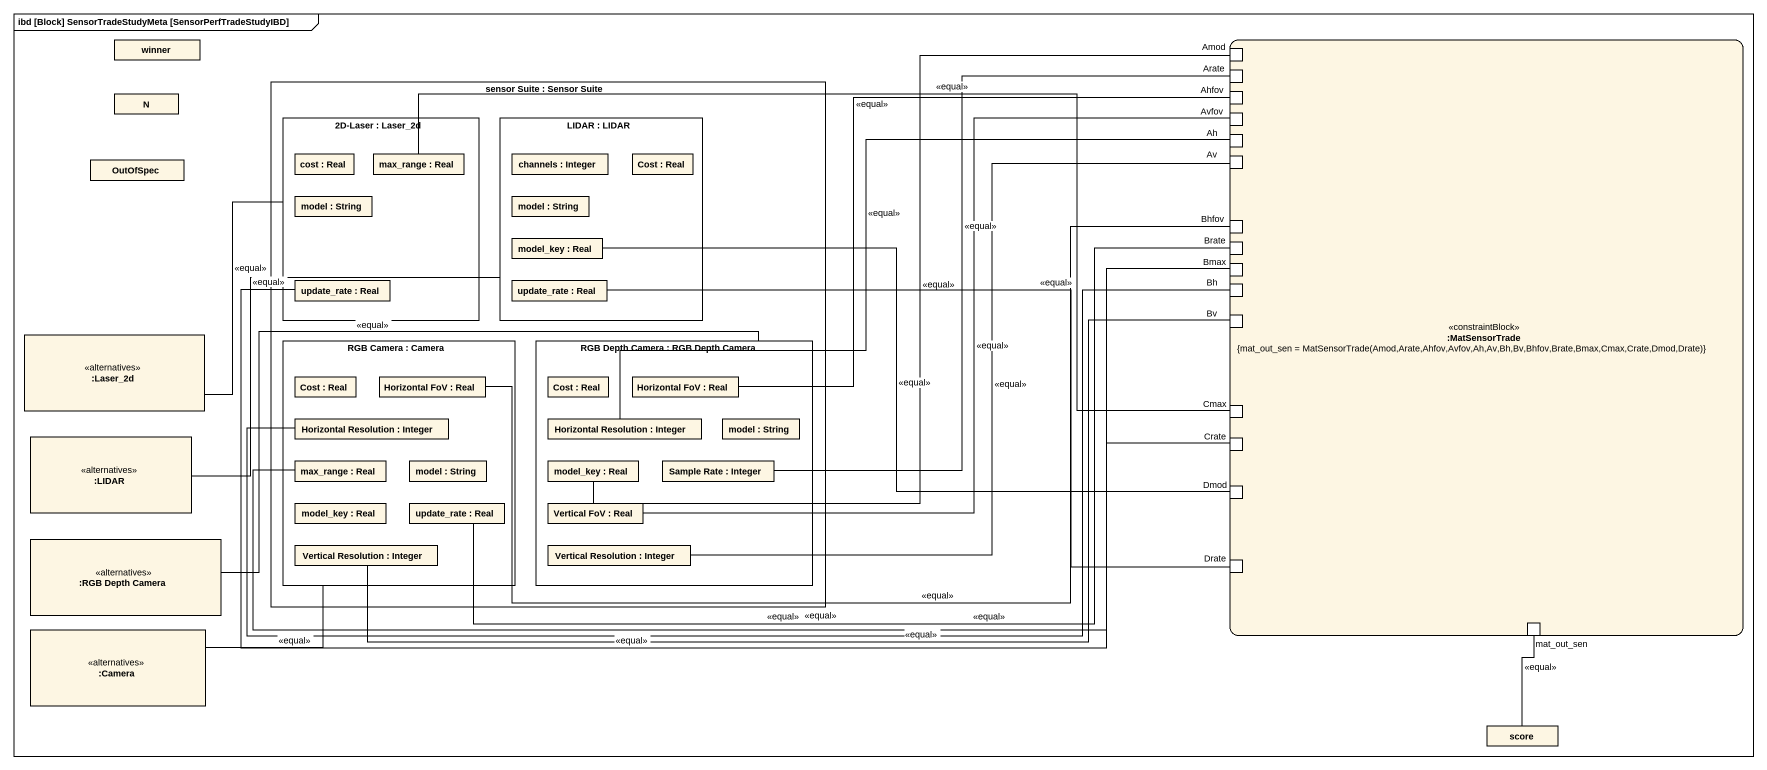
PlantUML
@startuml
mainframe ibd [Block] SensorTradeStudyMeta [SensorPerfTradeStudyIBD]
rectangle winner
rectangle ":MatSensorTrade\n{mat_out_sen = MatSensorTrade(Amod,Arate,Ahfov,Avfov,Ah,Av,Bh,Bv,Bhfov,Brate,Bmax,Cmax,Crate,Dmod,Drate)}" as MatSensorTrade <<constraintBlock>> {
  port Amod
  port Arate
  port Ahfov
  port Avfov
  port Ah
  port Av
  port Bhfov
  port Brate
  port Bh
  port Bmax
  port Bv
  port Cmax
  port Crate
  port Dmod
  port Drate
  port mat_out_sen
}
rectangle N
rectangle "sensor Suite : Sensor Suite" as sensor_Suite {
  rectangle "2D-Laser : Laser_2d" as p2D_Laser {
    rectangle "cost : Real" as cost
    rectangle "max_range : Real" as max_range
    rectangle "model : String" as model
    rectangle "update_rate : Real" as update_rate
  }
  rectangle "LIDAR : LIDAR" as LIDAR {
    rectangle "channels : Integer" as channels
    rectangle "Cost : Real" as Cost
    rectangle "model : String" as model_2
    rectangle "model_key : Real" as model_key
    rectangle "update_rate : Real" as update_rate_2
  }
  rectangle "RGB Camera : Camera" as RGB_Camera {
    rectangle "Cost : Real" as Cost_2
    rectangle "Horizontal FoV : Real" as Horizontal_FoV
    rectangle "Horizontal Resolution : Integer" as Horizontal_Resolution
    rectangle "max_range : Real" as max_range_2
    rectangle "model : String" as model_4
    rectangle "model_key : Real" as model_key_3
    rectangle "update_rate : Real" as update_rate_3
    rectangle "Vertical Resolution : Integer" as Vertical_Resolution
  }
  rectangle "RGB Depth Camera : RGB Depth Camera" as RGB_Depth_Camera {
    rectangle "Cost : Real" as Cost_3
    rectangle "Horizontal FoV : Real" as Horizontal_FoV_2
    rectangle "Horizontal Resolution : Integer" as Horizontal_Resolution_2
    rectangle "model : String" as model_3
    rectangle "model_key : Real" as model_key_2
    rectangle "Sample Rate : Integer" as Sample_Rate
    rectangle "Vertical FoV : Real" as Vertical_FoV
    rectangle "Vertical Resolution : Integer" as Vertical_Resolution_2
  }
}
rectangle OutOfSpec
rectangle ":Laser_2d" as Laser_2d <<alternatives>>
rectangle ":LIDAR" as LIDAR_2 <<alternatives>>
rectangle ":RGB Depth Camera" as RGB_Depth_Camera_2 <<alternatives>>
rectangle ":Camera" as Camera <<alternatives>>
rectangle score
p2D_Laser -left- Laser_2d : <<equal>>
LIDAR -left- LIDAR_2 : <<equal>>
max_range -right- Cmax : <<equal>>
model_key -right- Dmod : <<equal>>
update_rate -right- Crate : <<equal>>
update_rate_2 -right- Drate : <<equal>>
RGB_Camera -- Camera : <<equal>>
Horizontal_FoV -right- Bhfov : <<equal>>
RGB_Depth_Camera -left- RGB_Depth_Camera_2 : <<equal>>
Horizontal_FoV_2 -right- Ahfov : <<equal>>
Horizontal_Resolution -right- Bh : <<equal>>
Horizontal_Resolution_2 -right- Ah : <<equal>>
max_range_2 -right- Bmax : <<equal>>
model_key_2 -up- Amod : <<equal>>
Sample_Rate -up- Arate : <<equal>>
update_rate_3 -right- Brate : <<equal>>
Vertical_FoV -up- Avfov : <<equal>>
Vertical_Resolution -right- Bv : <<equal>>
Vertical_Resolution_2 -up- Av : <<equal>>
score -up- mat_out_sen : <<equal>>
@enduml
